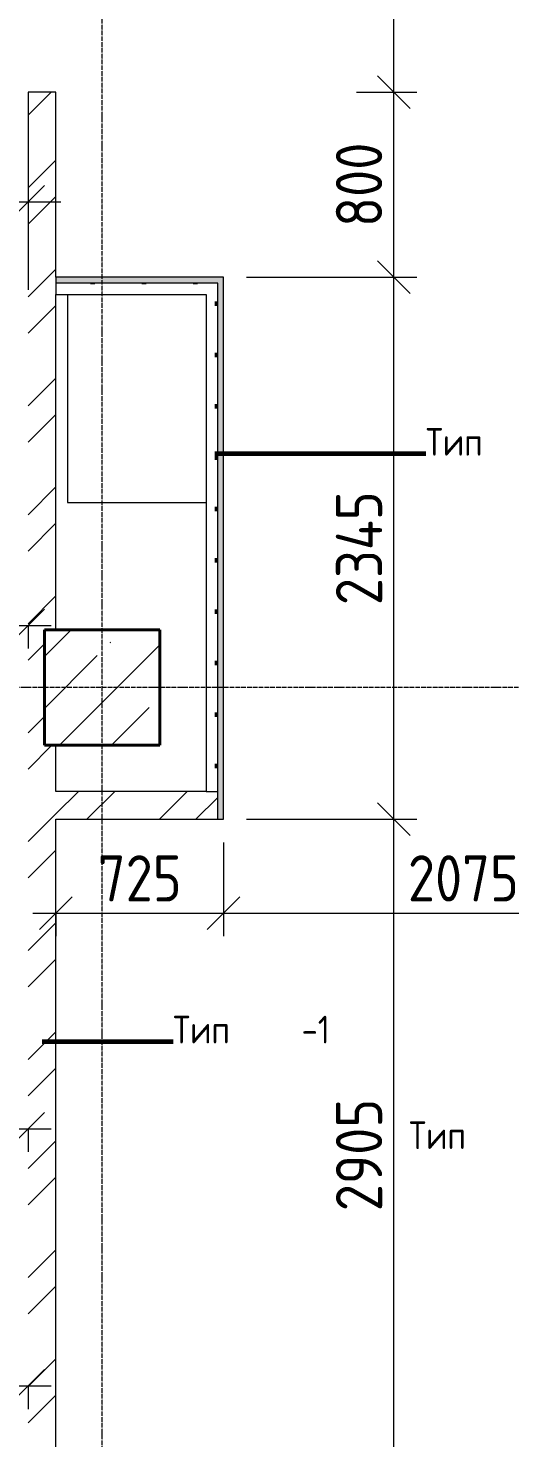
# Model space of a CAD drawing. Header units: millimetres. Extents: x -60946 to 138510, y -262288 to 24501.
# Drawn here: x -13920 to -11837, y -4241 to 1857 of the extents above; entities that cross this region are included whole.
import ezdxf

# ---------------------------------------------------------------- set-up
doc = ezdxf.new("R2010")
doc.units = ezdxf.units.MM
doc.linetypes.add('ADSK_Линия сетки', pattern=[25, 20, -2.5, 0, -2.5])
for name, color, linetype, lineweight in [('0) 1 вып перегородка', 7, 'Continuous', 60), ('2)Тип-5', 1, 'Continuous', 60), ('Несущие колонны', 7, 'Continuous', 18), ('Оси', 7, 'Continuous', 9), ('Перекрытие', 7, 'Continuous', 18), ('Размеры', 7, 'Continuous', 9), ('Стены внутренние', 7, 'Continuous', 18), ('Стены штриховка', 7, 'Continuous', 9)]:
    doc.layers.add(name, color=color, linetype=linetype, lineweight=lineweight)
doc.layers.add('Линии', color=7, linetype='Continuous', lineweight=9, true_color=0x00a600)
doc.styles.add('GOST Common_3', font='', dxfattribs={"width": 0.9, "height": 200})
doc.styles.add('GOST Common_9', font='', dxfattribs={"width": 0.9, "height": 120})
doc.styles.get('GOST Common_3').set_extended_font_data('GOST Common')
doc.styles.get('GOST Common_9').set_extended_font_data('GOST Common')
doc.dimstyles.new('ADSK_Основной_2_0', dxfattribs={"dimscale": 304.8, "dimtxt": 201.142999, "dimasz": 0.463911, "dimexe": 0.328084, "dimexo": 0.328084, "dimgap": 0.164042, "dimtad": 1, "dimdec": 3, "dimrnd": 0.001, "dimdsep": 46, "dimtxsty": 'GOST Common_3', "dimblk1": 'OBLIQUE', "dimblk2": 'OBLIQUE', "dimsah": 1, "dimcen": 0.09, "dimdle": 0.328084, "dimazin": 2, "dimtfac": 1, "dimtdec": 4, "dimtix": 1, "dimtmove": 0, "dimatfit": 3, "dimfxl": 1, "dimtvp": 1, "dimtolj": 1, "dimtzin": 0, "dimlwd": 20, "dimlwe": 20, "dimarcsym": 2})
doc.dimstyles.new('ADSK_Основной_2_0_1', dxfattribs={"dimscale": 304.8, "dimtxt": 201.142999, "dimasz": 0.463911, "dimexe": 0.328084, "dimexo": 0.328084, "dimgap": 0.164042, "dimtad": 1, "dimdec": 3, "dimrnd": 0.001, "dimdsep": 46, "dimtxsty": 'GOST Common_3', "dimblk1": 'OBLIQUE', "dimblk2": 'OBLIQUE', "dimsah": 1, "dimcen": 0.09, "dimdle": 0.328084, "dimazin": 2, "dimtfac": 1, "dimtdec": 4, "dimtix": 1, "dimtmove": 1, "dimatfit": 3, "dimfxl": 1, "dimtvp": 1, "dimtolj": 1, "dimtzin": 0, "dimlwd": 20, "dimlwe": 20, "dimarcsym": 2})
pattern_1 = [(45, (0, 0), (-235.732, 235.732), []), (45, (157.15, 0), (-235.732, 235.732), [])]
pattern_2 = [(0, (0, 0), (111.125, 111.125), [55.562, -166.687]), (90, (27.78, -27.78), (-111.125, 111.125), [55.562, -166.687])]

# ---------------------------------------------------------------- blocks, each defined once
blk = doc.blocks.new('ADSK_КолоннаЖБ_Прямоугольная - 500x500 мм-V16-Кладочный план подвала')
at = {"layer": 'Несущие колонны', "lineweight": 9}
h = blk.add_hatch(dxfattribs=at)
h.set_pattern_fill('FP_22', color=256, style=0, pattern_type=2)
h.set_pattern_definition([(315, (995.03, -13600), (224.5064, 224.5064), []), (315, (995.03, -13824.5), (224.5064, 224.5064), [396.875, -79.375, 3.353, -76.022])])
h.paths.add_polyline_path([(-250, -250), (250, -250), (250, 250), (-250, 250)])
at = {"layer": 'Несущие колонны', "lineweight": 40}
for p, q in [((-250, -250), (-250, 250)), ((-250, 250), (250, 250)), ((250, 250), (-250, 250)), ((-250, 250), (-250, -250)), ((250, 250), (250, -250)), ((250, -250), (250, 250)), ((250, -250), (-250, -250)), ((-250, -250), (250, -250))]:
    blk.add_line(p, q, dxfattribs=at)
blk = doc.blocks.new('_Oblique')
at = {"color": 0, "linetype": 'ByBlock', "lineweight": -2}
blk.add_line((-0.5, -0.5), (0.5, 0.5), dxfattribs=at)
blk = doc.blocks.new('DIMBLOCK45-Кладочный план подвала')
at = {"layer": 'Defpoints', "color": 0, "transparency": 16777216}
for p in [(-13075, -1565), (-12338.8, -1565), (-12600, -4470)]:
    blk.add_point(p, dxfattribs=at)
at = {"layer": 'Размеры', "color": 0, "lineweight": 20, "transparency": 16777216}
for p, q in [((-12338.8, -4570), (-12338.8, -1465)), ((-12975, -1565), (-12238.8, -1565)), ((-12500, -4470), (-12238.8, -4470))]:
    blk.add_line(p, q, dxfattribs=at)
at = {"layer": 'Размеры', "color": 0, "lineweight": 20, "transparency": 16777216, "xscale": 141.4, "yscale": 141.4, "zscale": 141.4}
for p, rotation in [((-12338.8, -1565), 90), ((-12338.8, -4470), 270)]:
    blk.add_blockref('_Oblique', p, dxfattribs=dict(at, rotation=rotation))
at = {"layer": 'Размеры', "color": 0, "lineweight": 9, "transparency": 16777216, "insert": (-12488.8, -3017.5), "char_height": 200, "width": 605.475, "attachment_point": 5, "rotation": 90, "style": 'GOST Common_3'}
blk.add_mtext('\\A1;2905', dxfattribs=at)
blk = doc.blocks.new('DIMBLOCK46-Кладочный план подвала')
at = {"layer": 'Defpoints', "color": 0, "transparency": 16777216}
for p in [(-13075, 780), (-12338.8, 780), (-13075, -1565)]:
    blk.add_point(p, dxfattribs=at)
at = {"layer": 'Размеры', "color": 0, "lineweight": 20, "transparency": 16777216}
for p, q in [((-12338.8, -1665), (-12338.8, 880)), ((-12975, 780), (-12238.8, 780)), ((-12975, -1565), (-12238.8, -1565))]:
    blk.add_line(p, q, dxfattribs=at)
at = {"layer": 'Размеры', "color": 0, "lineweight": 20, "transparency": 16777216, "xscale": 141.4, "yscale": 141.4, "zscale": 141.4}
for p, rotation in [((-12338.8, 780), 90), ((-12338.8, -1565), 270)]:
    blk.add_blockref('_Oblique', p, dxfattribs=dict(at, rotation=rotation))
at = {"layer": 'Размеры', "color": 0, "lineweight": 9, "transparency": 16777216, "insert": (-12488.8, -392.5), "char_height": 200, "width": 625.93, "attachment_point": 5, "rotation": 90, "style": 'GOST Common_3'}
blk.add_mtext('\\A1;2345', dxfattribs=at)
blk = doc.blocks.new('DIMBLOCK47-Кладочный план подвала')
at = {"layer": 'Defpoints', "color": 0, "transparency": 16777216}
for p in [(-12600, 1580), (-12338.8, 1580), (-13075, 780)]:
    blk.add_point(p, dxfattribs=at)
at = {"layer": 'Размеры', "color": 0, "lineweight": 20, "transparency": 16777216}
for p, q in [((-12338.8, 680), (-12338.8, 1680)), ((-12500, 1580), (-12238.8, 1580)), ((-12975, 780), (-12238.8, 780))]:
    blk.add_line(p, q, dxfattribs=at)
at = {"layer": 'Размеры', "color": 0, "lineweight": 20, "transparency": 16777216, "xscale": 141.4, "yscale": 141.4, "zscale": 141.4}
for p, rotation in [((-12338.8, 1580), 90), ((-12338.8, 780), 270)]:
    blk.add_blockref('_Oblique', p, dxfattribs=dict(at, rotation=rotation))
at = {"layer": 'Размеры', "color": 0, "lineweight": 9, "transparency": 16777216, "insert": (-12488.8, 1180), "char_height": 200, "width": 454.106, "attachment_point": 5, "rotation": 90, "style": 'GOST Common_3'}
blk.add_mtext('\\A1;800', dxfattribs=at)
blk = doc.blocks.new('DIMBLOCK48-Кладочный план подвала')
at = {"layer": 'Defpoints', "color": 0, "transparency": 16777216}
for p in [(-12600, 2780), (-12338.8, 2780), (-12600, 1580)]:
    blk.add_point(p, dxfattribs=at)
at = {"layer": 'Размеры', "color": 0, "lineweight": 20, "transparency": 16777216}
for p, q in [((-12338.8, 1480), (-12338.8, 2880)), ((-12500, 2780), (-12238.8, 2780)), ((-12500, 1580), (-12238.8, 1580))]:
    blk.add_line(p, q, dxfattribs=at)
at = {"layer": 'Размеры', "color": 0, "lineweight": 20, "transparency": 16777216, "xscale": 141.4, "yscale": 141.4, "zscale": 141.4}
for p, rotation in [((-12338.8, 2780), 90), ((-12338.8, 1580), 270)]:
    blk.add_blockref('_Oblique', p, dxfattribs=dict(at, rotation=rotation))
at = {"layer": 'Размеры', "color": 0, "lineweight": 9, "transparency": 16777216, "insert": (-12488.8, 2180), "char_height": 200, "width": 560.473, "attachment_point": 5, "rotation": 90, "style": 'GOST Common_3'}
blk.add_mtext('\\A1;1200', dxfattribs=at)
blk = doc.blocks.new('DIMBLOCK130-Кладочный план подвала')
at = {"layer": 'Defpoints', "color": 0, "transparency": 16777216}
for p in [(-14450, 1206.8), (-13920, 1206.8), (-13920, 1106.8)]:
    blk.add_point(p, dxfattribs=at)
at = {"layer": 'Размеры', "color": 0, "lineweight": 20, "transparency": 16777216}
for p, q in [((-14450, 1106.8), (-14591.4, 1106.8)), ((-14450, 1106.8), (-14450, 1006.8)), ((-14450, 1106.8), (-13920, 1106.8)), ((-13920, 1106.8), (-13920, 1006.8)), ((-13920, 1106.8), (-13778.6, 1106.8))]:
    blk.add_line(p, q, dxfattribs=at)
at = {"layer": 'Размеры', "color": 0, "lineweight": 20, "transparency": 16777216, "xscale": 141.4, "yscale": 141.4, "zscale": 141.4}
blk.add_blockref('_Oblique', (-14450, 1106.8), dxfattribs=at)
at = {"layer": 'Размеры', "color": 0, "lineweight": 20, "transparency": 16777216, "xscale": 141.4, "yscale": 141.4, "zscale": 141.4, "rotation": 180}
blk.add_blockref('_Oblique', (-13920, 1106.8), dxfattribs=at)
at = {"layer": 'Размеры', "color": 0, "lineweight": 9, "transparency": 16777216, "insert": (-14185, 1256.8), "char_height": 200, "width": 454.106, "attachment_point": 5, "style": 'GOST Common_3'}
blk.add_mtext('\\A1;530', dxfattribs=at)
blk = doc.blocks.new('DIMBLOCK139-Кладочный план подвала')
at = {"layer": 'Defpoints', "color": 0, "transparency": 16777216}
for p in [(-14200, -3916.8), (-13920, -3916.8), (-13920, -4016.8)]:
    blk.add_point(p, dxfattribs=at)
at = {"layer": 'Размеры', "color": 0, "lineweight": 20, "transparency": 16777216}
for p, q in [((-14300, -4016.8), (-13820, -4016.8)), ((-14200, -4016.8), (-14200, -4116.8)), ((-13920, -4016.8), (-13920, -4116.8))]:
    blk.add_line(p, q, dxfattribs=at)
at = {"layer": 'Размеры', "color": 0, "lineweight": 20, "transparency": 16777216, "xscale": 141.4, "yscale": 141.4, "zscale": 141.4, "rotation": 180}
blk.add_blockref('_Oblique', (-14200, -4016.8), dxfattribs=at)
at = {"layer": 'Размеры', "color": 0, "lineweight": 20, "transparency": 16777216, "xscale": 141.4, "yscale": 141.4, "zscale": 141.4}
blk.add_blockref('_Oblique', (-13920, -4016.8), dxfattribs=at)
at = {"layer": 'Размеры', "color": 0, "lineweight": 9, "transparency": 16777216, "insert": (-14579.9, -3915), "char_height": 200, "width": 454.106, "attachment_point": 1, "line_spacing_factor": 1.022761, "style": 'GOST Common_3'}
blk.add_mtext('\\A1;280', dxfattribs=at)
blk = doc.blocks.new('DIMBLOCK142-Кладочный план подвала')
at = {"layer": 'Defpoints', "color": 0, "transparency": 16777216}
for p in [(-15400, -626.7), (-13920, -626.7), (-13920, -726.7)]:
    blk.add_point(p, dxfattribs=at)
at = {"layer": 'Размеры', "color": 0, "lineweight": 20, "transparency": 16777216}
for p, q in [((-15500, -726.7), (-13820, -726.7)), ((-15400, -726.7), (-15400, -826.7)), ((-13920, -726.7), (-13920, -826.7))]:
    blk.add_line(p, q, dxfattribs=at)
at = {"layer": 'Размеры', "color": 0, "lineweight": 20, "transparency": 16777216, "xscale": 141.4, "yscale": 141.4, "zscale": 141.4, "rotation": 180}
blk.add_blockref('_Oblique', (-15400, -726.7), dxfattribs=at)
at = {"layer": 'Размеры', "color": 0, "lineweight": 20, "transparency": 16777216, "xscale": 141.4, "yscale": 141.4, "zscale": 141.4}
blk.add_blockref('_Oblique', (-13920, -726.7), dxfattribs=at)
at = {"layer": 'Размеры', "color": 0, "lineweight": 9, "transparency": 16777216, "insert": (-14660, -576.7), "char_height": 200, "width": 580.928, "attachment_point": 5, "style": 'GOST Common_3'}
blk.add_mtext('\\A1;1480', dxfattribs=at)
blk = doc.blocks.new('DIMBLOCK147-Кладочный план подвала')
at = {"layer": 'Defpoints', "color": 0, "transparency": 16777216}
for p in [(-15400, -2804.5), (-13920, -2804.5), (-13920, -2904.5)]:
    blk.add_point(p, dxfattribs=at)
at = {"layer": 'Размеры', "color": 0, "lineweight": 20, "transparency": 16777216}
for p, q in [((-15500, -2904.5), (-13820, -2904.5)), ((-15400, -2904.5), (-15400, -3004.5)), ((-13920, -2904.5), (-13920, -3004.5))]:
    blk.add_line(p, q, dxfattribs=at)
at = {"layer": 'Размеры', "color": 0, "lineweight": 20, "transparency": 16777216, "xscale": 141.4, "yscale": 141.4, "zscale": 141.4, "rotation": 180}
blk.add_blockref('_Oblique', (-15400, -2904.5), dxfattribs=at)
at = {"layer": 'Размеры', "color": 0, "lineweight": 20, "transparency": 16777216, "xscale": 141.4, "yscale": 141.4, "zscale": 141.4}
blk.add_blockref('_Oblique', (-13920, -2904.5), dxfattribs=at)
at = {"layer": 'Размеры', "color": 0, "lineweight": 9, "transparency": 16777216, "insert": (-14660, -2754.5), "char_height": 200, "width": 580.928, "attachment_point": 5, "style": 'GOST Common_3'}
blk.add_mtext('\\A1;1480', dxfattribs=at)
blk = doc.blocks.new('DIMBLOCK158-Кладочный план подвала')
at = {"layer": 'Defpoints', "color": 0, "transparency": 16777216}
for p in [(-13075, -1565), (-13800, -1870.8), (-13075, -1970.8)]:
    blk.add_point(p, dxfattribs=at)
at = {"layer": 'Размеры', "color": 0, "lineweight": 20, "transparency": 16777216}
for p, q in [((-13075, -1665), (-13075, -2070.8)), ((-13900, -1970.8), (-12975, -1970.8)), ((-13800, -1970.8), (-13800, -2070.8))]:
    blk.add_line(p, q, dxfattribs=at)
at = {"layer": 'Размеры', "color": 0, "lineweight": 20, "transparency": 16777216, "xscale": 141.4, "yscale": 141.4, "zscale": 141.4, "rotation": 180}
blk.add_blockref('_Oblique', (-13800, -1970.8), dxfattribs=at)
at = {"layer": 'Размеры', "color": 0, "lineweight": 20, "transparency": 16777216, "xscale": 141.4, "yscale": 141.4, "zscale": 141.4}
blk.add_blockref('_Oblique', (-13075, -1970.8), dxfattribs=at)
at = {"layer": 'Размеры', "color": 0, "lineweight": 9, "transparency": 16777216, "insert": (-13437.5, -1820.8), "char_height": 200, "width": 454.106, "attachment_point": 5, "style": 'GOST Common_3'}
blk.add_mtext('\\A1;725', dxfattribs=at)
blk = doc.blocks.new('DIMBLOCK159-Кладочный план подвала')
at = {"layer": 'Defpoints', "color": 0, "transparency": 16777216}
for p in [(-13075, -1565), (-11000, -1870.8), (-11000, -1970.8)]:
    blk.add_point(p, dxfattribs=at)
at = {"layer": 'Размеры', "color": 0, "lineweight": 20, "transparency": 16777216}
for p, q in [((-13075, -1665), (-13075, -2070.8)), ((-13175, -1970.8), (-10900, -1970.8)), ((-11000, -1970.8), (-11000, -2070.8))]:
    blk.add_line(p, q, dxfattribs=at)
at = {"layer": 'Размеры', "color": 0, "lineweight": 20, "transparency": 16777216, "xscale": 141.4, "yscale": 141.4, "zscale": 141.4, "rotation": 180}
blk.add_blockref('_Oblique', (-13075, -1970.8), dxfattribs=at)
at = {"layer": 'Размеры', "color": 0, "lineweight": 20, "transparency": 16777216, "xscale": 141.4, "yscale": 141.4, "zscale": 141.4}
blk.add_blockref('_Oblique', (-11000, -1970.8), dxfattribs=at)
at = {"layer": 'Размеры', "color": 0, "lineweight": 9, "transparency": 16777216, "insert": (-12037.5, -1820.8), "char_height": 200, "width": 605.475, "attachment_point": 5, "style": 'GOST Common_3'}
blk.add_mtext('\\A1;2075', dxfattribs=at)

msp = doc.modelspace()

# ---------------------------------------------------------------- hatches: boundary and pattern name
at = {"layer": '2)Тип-5', "true_color": 0xd50000}
for points in [[(-13100, 754.969), (-13075, 754.969), (-13075, 779.969), (-13800, 779.969), (-13800, 754.969)], [(-13100, -1565.031), (-13075, -1565.031), (-13075, 754.969), (-13100, 754.969), (-13100, -1445.031)]]:
    msp.add_hatch(color=12, dxfattribs=at).paths.add_polyline_path(points)
h = msp.add_hatch(dxfattribs=at)
h.set_pattern_fill('FP_4', color=12, style=0, pattern_type=2)
h.set_pattern_definition(pattern_2)
h.paths.add_polyline_path([(-13150, 704.969), (-13100, 704.969), (-13100, 754.969), (-13800, 754.969), (-13800, 704.969)])
h = msp.add_hatch(dxfattribs=at)
h.set_pattern_fill('FP_4', color=12, style=0, pattern_type=2)
h.set_pattern_definition(pattern_2)
h.paths.add_polyline_path([(-13100, -1445.031), (-13100, 704.969), (-13150, 704.969), (-13150, -1445.031)])
at = {"layer": 'Стены внутренние', "lineweight": 9}
h = msp.add_hatch(dxfattribs=at)
h.set_pattern_fill('FP_2', color=256, style=0, pattern_type=2)
h.set_pattern_definition(pattern_1)
h.paths.add_polyline_path([(-13800, -6945.031), (-13800, -5670.031), (-13920, -5670.031), (-13920, -6945.031)])
h.paths.add_polyline_path([(-13920, -4470.031), (-13800, -4470.031), (-13800, -1245.031), (-13850, -1245.031), (-13850, -745.031), (-13800, -745.031), (-13800, 1579.969), (-13920, 1579.969), (-13920, -3729.2173)])
h.paths.add_polyline_path([(-13920, 2779.969), (-13800, 2779.969), (-13800, 3154.969), (-13850, 3154.969), (-13850, 3484.969), (-13920, 3484.969)])
h = msp.add_hatch(dxfattribs=at)
h.set_pattern_fill('FP_2', color=256, style=0, pattern_type=2)
h.set_pattern_definition(pattern_1)
h.paths.add_polyline_path([(-13100, -1565.031), (-13100, -1445.031), (-13800, -1445.031), (-13800, -1565.031)])

# ---------------------------------------------------------------- linework, layer by layer
at = {"layer": '0) 1 вып перегородка'}
for p, q in [((-13112.5, 16.9696), (-12199.6411, 16.9696)), ((-13860, -2525.9062), (-13292.9806, -2525.9062))]:
    msp.add_line(p, q, dxfattribs=at)
at = {"layer": 'Линии', "color": 7}
msp.add_line((-13800, -2190.031), (-13800, -1595.031), dxfattribs=at)
at = {"layer": 'Оси', "linetype": 'ADSK_Линия сетки', "lineweight": 5}
for p, q in [((-13600, -10973.8823), (-13600, 24500.9141)), ((62221.372, -995.031), (-25240.0967, -995.031))]:
    msp.add_line(p, q, dxfattribs=at)
at = {"layer": 'Перекрытие'}
for p, q in [((-13750, 704.969), (-13750, -195.031)), ((-13750, -195.031), (-13150, -195.031))]:
    msp.add_line(p, q, dxfattribs=at)
at = {"layer": 'Стены внутренние', "lineweight": 5}
for p, q in [((-13800, 1579.969), (-13920, 1579.969)), ((-13920, 1579.969), (-13920, 724.969)), ((-13800, 779.969), (-13800, 1579.969)), ((-13075, 779.969), (-13800, 779.969)), ((-13075, -1565.031), (-13075, 779.969)), ((-13800, -745.031), (-13800, 704.969)), ((-13800, 704.969), (-13150, 704.969)), ((-13150, 704.969), (-13150, -1445.031)), ((-13800, -1445.031), (-13800, -1245.031)), ((-13150, -1445.031), (-13800, -1445.031)), ((-13800, -4470.031), (-13800, -1565.031)), ((-13800, -1565.031), (-13075, -1565.031))]:
    msp.add_line(p, q, dxfattribs=at)
at = {"layer": 'Стены штриховка', "lineweight": 9}
for p, q in [((-13800, 779.969), (-13800, 704.969)), ((-13100, 754.969), (-13800, 754.969)), ((-13100, -1565.031), (-13100, 754.969)), ((-13150, -1445.031), (-13100, -1445.031))]:
    msp.add_line(p, q, dxfattribs=at)

# ---------------------------------------------------------------- block references
at = {"layer": 'Несущие колонны', "rotation": 89.9999999999999}
msp.add_blockref('ADSK_КолоннаЖБ_Прямоугольная - 500x500 мм-V16-Кладочный план подвала', (-13600, -995.031), dxfattribs=at)

# ---------------------------------------------------------------- texts
at = {"layer": '0) 1 вып перегородка', "color": 116, "lineweight": 9, "true_color": 0x008040, "char_height": 120, "attachment_point": 1, "style": 'GOST Common_9'}
for s, insert, width in [('Тип', (-12199.6411, 127.8967), 673.4175), ('Тип', (-13292.9806, -2414.9791), 673.4175), ('-1', (-12737.3556, -2414.9791), 368.77625), ('Тип', (-12272.1411, -2871.8959), 673.4175)]:
    msp.add_mtext(s, dxfattribs=dict(at, insert=insert, width=width))

# ---------------------------------------------------------------- dimensions: what is measured, and where the dimension line sits
at = {"layer": 'Размеры', "lineweight": 9}
for base, p1, p2, override, picture, middle in [((-12338.8346, 2779.969), (-12600, 1579.969), (-12600, 2779.969), {"dimpost": '<>', "dimfxl": 1200}, 'DIMBLOCK48-Кладочный план подвала', (-12488.8346, 2179.969)), ((-12338.8346, 1579.969), (-13075, 779.969), (-12600, 1579.969), {"dimpost": '<>', "dimfxl": 930.389703}, 'DIMBLOCK47-Кладочный план подвала', (-12488.8346, 1179.969)), ((-12338.8346, 779.969), (-13075, -1565.031), (-13075, 779.969), {"dimpost": '<>', "dimfxl": 2345}, 'DIMBLOCK46-Кладочный план подвала', (-12488.8346, -392.531)), ((-12338.8346, -1565.031), (-12600, -4470.031), (-13075, -1565.031), {"dimpost": '<>', "dimfxl": 2943.577755}, 'DIMBLOCK45-Кладочный план подвала', (-12488.8346, -3017.531))]:
    dim = msp.add_linear_dim(base=base, p1=p1, p2=p2, angle=90, dimstyle='ADSK_Основной_2_0', override=override, dxfattribs=at)
    dim.commit()
    dim.dimension.update_dxf_attribs({"geometry": picture, "text_midpoint": middle})
for base, p1, p2, override, picture, middle in [((-13920, 1106.8308), (-14450, 1206.8157), (-13920, 1206.8157), {"dimpost": '<>', "dimfxl": 530}, 'DIMBLOCK130-Кладочный план подвала', (-14185, 1256.8308)), ((-13920, -726.7001), (-15400, -626.7152), (-13920, -626.7152), {"dimpost": '<>', "dimfxl": 1480}, 'DIMBLOCK142-Кладочный план подвала', (-14660, -576.7001)), ((-13075, -1970.7711), (-13800, -1870.7862), (-13075, -1565.031), {"dimpost": '<>', "dimfxl": 786.83623}, 'DIMBLOCK158-Кладочный план подвала', (-13437.5, -1820.7711)), ((-11000, -1970.7711), (-13075, -1565.031), (-11000, -1870.7862), {"dimpost": '<>', "dimfxl": 2097.405839}, 'DIMBLOCK159-Кладочный план подвала', (-12037.5, -1820.7711)), ((-13920, -2904.4959), (-15400, -2804.511), (-13920, -2804.511), {"dimpost": '<>', "dimfxl": 1480}, 'DIMBLOCK147-Кладочный план подвала', (-14660, -2754.4959))]:
    dim = msp.add_linear_dim(base=base, p1=p1, p2=p2, dimstyle='ADSK_Основной_2_0', override=override, dxfattribs=at)
    dim.commit()
    dim.dimension.update_dxf_attribs({"geometry": picture, "text_midpoint": middle})
dim = msp.add_linear_dim(base=(-13920, -4016.8178), p1=(-14200, -3916.8329), p2=(-13920, -3916.8329), dimstyle='ADSK_Основной_2_0_1', override={"dimpost": '<>', "dimfxl": 280}, dxfattribs=at)
dim.commit()
dim.dimension.update_dxf_attribs({"geometry": 'DIMBLOCK139-Кладочный план подвала', "text_midpoint": (-14352.8088, -4231.7144), "dimtype": 160})

doc.saveas('drawing.dxf')
